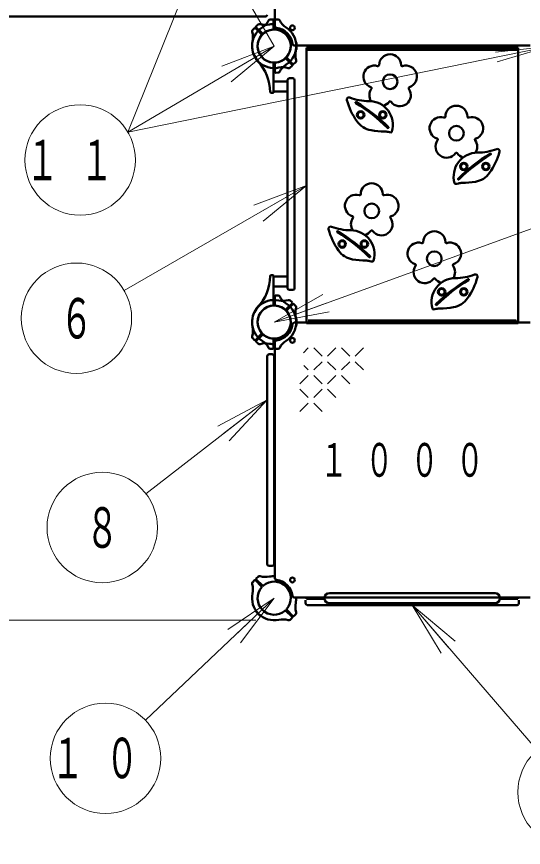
# Model space of a CAD drawing. Units: millimetres on the paper, scale 1:50. Extents: x -525 to 0, y -594 to 257.
# Drawn here: x -230.59 to -203.06, y 101.75 to 146.9 of the extents above; entities that cross this region are included whole.
import ezdxf
from ezdxf.enums import TextEntityAlignment as Align

# ---------------------------------------------------------------- set-up
doc = ezdxf.new("R2010")
doc.units = ezdxf.units.MM
doc.linetypes.add('USER3', pattern=[8, 3, -1, 1, -1, 1, -1])
doc.layers.add('LY_1', color=140, linetype='Continuous', lineweight=50)
doc.styles.add('ＭＳ ゴシック', font='')
doc.styles.get('ＭＳ ゴシック').set_extended_font_data('MS Gothic')

msp = doc.modelspace()

# ---------------------------------------------------------------- linework, layer by layer
at = {"layer": 'LY_1', "color": 7, "linetype": 'USER3', "lineweight": 13}
msp.add_line((-216.598, 145.296), (-233.242, 174.123), dxfattribs=at)
at = {"layer": 'LY_1', "color": 7, "lineweight": 13}
for p, q in [((-216.598, 160.296), (-224.552, 140.622)), ((-201.598, 145.296), (-224.552, 140.622)), ((-216.598, 145.296), (-224.552, 140.622)), ((-219.438, 144.207), (-216.598, 145.296)), ((-216.598, 145.296), (-219.185, 143.776)), ((-216.598, 145.296), (-218.931, 143.345)), ((-201.598, 145.296), (-204.579, 144.956)), ((-201.598, 145.296), (-204.475, 144.443)), ((-214.848, 137.719), (-224.743, 132.007)), ((-217.696, 136.652), (-214.848, 137.719)), ((-214.848, 137.719), (-217.446, 136.219)), ((-214.848, 137.719), (-217.196, 135.786)), ((-216.598, 130.296), (-197.549, 137.211)), ((-216.598, 130.296), (-213.949, 131.79)), ((-216.598, 130.296), (-213.778, 131.32)), ((-213.608, 130.85), (-216.598, 130.296)), ((-215.013, 128.627), (-214.746, 128.894)), ((-213.996, 128.444), (-214.446, 128.894)), ((-213.696, 128.444), (-213.246, 128.894)), ((-212.496, 128.444), (-212.946, 128.894)), ((-212.196, 128.444), (-211.746, 128.894)), ((-214.746, 127.694), (-214.986, 127.933)), ((-214.446, 127.694), (-213.996, 128.144)), ((-213.246, 127.694), (-213.696, 128.144)), ((-212.946, 127.694), (-212.496, 128.144)), ((-211.746, 127.694), (-212.196, 128.144)), ((-215.196, 126.944), (-214.746, 127.394)), ((-213.996, 126.944), (-214.446, 127.394)), ((-213.696, 126.944), (-213.246, 127.394)), ((-212.496, 126.944), (-212.946, 127.394)), ((-214.746, 126.194), (-215.196, 126.644)), ((-214.446, 126.194), (-213.996, 126.644)), ((-213.246, 126.194), (-213.696, 126.644)), ((-216.978, 126.079), (-223.568, 120.972)), ((-219.656, 124.637), (-216.978, 126.079)), ((-216.978, 126.079), (-219.349, 124.241)), ((-216.978, 126.079), (-219.043, 123.846)), ((-215.196, 125.444), (-214.746, 125.894)), ((-213.996, 125.444), (-214.446, 125.894)), ((-216.598, 115.296), (-223.586, 108.66)), ((-219.118, 113.593), (-216.598, 115.296)), ((-216.598, 115.296), (-218.774, 113.23)), ((-216.598, 115.296), (-218.429, 112.867)), ((-207.521, 112.315), (-209.098, 114.916)), ((-209.098, 114.916), (-206.763, 112.968)), ((-209.098, 114.916), (-207.142, 112.642)), ((-209.098, 114.916), (-202.314, 107.029)), ((-217.598, 114.096), (-325.978, 114.096))]:
    msp.add_line(p, q, dxfattribs=at)
at = {"layer": 'LY_1'}
for p, q in [((-216.568, 152.796), (-216.568, 146.388)), ((-274.578, 146.896), (-217.078, 146.896)), ((-216.67, 146.744), (-216.815, 146.739)), ((-216.527, 146.744), (-216.37, 146.739)), ((-217.673, 146.27), (-217.78, 146.155)), ((-217.282, 145.938), (-217.615, 146.271)), ((-217.24, 145.98), (-217.573, 146.313)), ((-217.572, 146.371), (-217.457, 146.478)), ((-216.628, 146.233), (-216.628, 146.704)), ((-216.568, 146.233), (-216.568, 146.704)), ((-215.415, 145.496), (-215.412, 145.496)), ((-209.098, 145.326), (-215.506, 145.326)), ((-215.415, 145.096), (-215.412, 145.096)), ((-214.848, 145.191), (-214.848, 130.247)), ((-209.098, 145.191), (-214.848, 145.191)), ((-209.098, 145.098), (-214.848, 145.098)), ((-209.098, 145.296), (-214.748, 145.296)), ((-214.748, 145.296), (-214.748, 145.206)), ((-209.098, 145.206), (-214.748, 145.206)), ((-209.098, 145.326), (-202.691, 145.326)), ((-209.098, 145.296), (-203.448, 145.296)), ((-209.098, 145.206), (-203.448, 145.206)), ((-209.098, 145.191), (-203.348, 145.191)), ((-209.098, 145.098), (-203.348, 145.098)), ((-203.448, 145.296), (-203.448, 145.206)), ((-203.348, 145.191), (-203.348, 130.247)), ((-217.576, 144.601), (-217.579, 144.598)), ((-215.957, 144.612), (-215.623, 144.279)), ((-215.914, 144.654), (-215.581, 144.321)), ((-217.293, 144.318), (-217.296, 144.316)), ((-216.628, 144.358), (-216.628, 142.787)), ((-216.568, 144.358), (-216.568, 143.887)), ((-215.624, 144.221), (-215.731, 144.122)), ((-215.523, 144.322), (-215.424, 144.429)), ((-216.527, 143.847), (-216.381, 143.852)), ((-216.628, 143.368), (-215.868, 143.368)), ((-215.868, 143.446), (-215.868, 132.146)), ((-215.588, 143.546), (-215.768, 143.546)), ((-215.488, 143.446), (-215.488, 132.146)), ((-216.67, 142.747), (-216.775, 142.753)), ((-216.628, 142.824), (-215.868, 142.824)), ((-216.67, 132.845), (-216.775, 132.839)), ((-216.628, 131.233), (-216.628, 132.805)), ((-216.628, 132.768), (-215.868, 132.768)), ((-216.628, 132.224), (-215.868, 132.224)), ((-215.588, 132.046), (-215.768, 132.046)), ((-216.568, 131.233), (-216.568, 131.704)), ((-216.527, 131.744), (-216.381, 131.739)), ((-215.624, 131.371), (-215.731, 131.47)), ((-217.576, 130.991), (-217.579, 130.993)), ((-217.293, 131.274), (-217.296, 131.276)), ((-215.957, 130.98), (-215.623, 131.313)), ((-215.914, 130.938), (-215.581, 131.271)), ((-215.523, 131.27), (-215.424, 131.163)), ((-215.415, 130.496), (-215.412, 130.496)), ((-209.098, 130.266), (-215.506, 130.266)), ((-215.415, 130.096), (-215.412, 130.096)), ((-214.848, 130.386), (-214.848, 130.296)), ((-209.098, 130.247), (-214.848, 130.247)), ((-209.098, 130.386), (-214.748, 130.386)), ((-209.098, 130.296), (-214.748, 130.296)), ((-209.098, 130.386), (-203.448, 130.386)), ((-209.098, 130.296), (-203.448, 130.296)), ((-209.098, 130.266), (-202.691, 130.266)), ((-209.098, 130.247), (-203.348, 130.247)), ((-203.448, 130.296), (-203.448, 130.386)), ((-203.348, 130.386), (-203.348, 130.296)), ((-217.282, 129.654), (-217.615, 129.321)), ((-217.24, 129.612), (-217.573, 129.279)), ((-217.673, 129.322), (-217.78, 129.437)), ((-217.572, 129.221), (-217.457, 129.114)), ((-216.628, 129.358), (-216.628, 128.887)), ((-216.568, 129.358), (-216.568, 128.887)), ((-216.568, 122.796), (-216.568, 129.204)), ((-216.67, 128.847), (-216.815, 128.852)), ((-216.527, 128.847), (-216.37, 128.853)), ((-216.978, 117.146), (-216.978, 128.446)), ((-216.878, 128.546), (-216.698, 128.546)), ((-216.598, 117.146), (-216.598, 128.446)), ((-216.568, 122.796), (-216.568, 116.388)), ((-216.878, 117.046), (-216.698, 117.046)), ((-217.572, 116.371), (-217.457, 116.478)), ((-217.673, 116.27), (-217.78, 116.155)), ((-217.282, 115.938), (-217.615, 116.271)), ((-217.24, 115.98), (-217.573, 116.313)), ((-213.598, 115.568), (-209.098, 115.568)), ((-204.598, 115.568), (-209.098, 115.568)), ((-209.098, 115.326), (-215.506, 115.326)), ((-214.898, 115.016), (-214.898, 115.196)), ((-214.838, 115.264), (-214.838, 115.328)), ((-214.838, 115.328), (-213.868, 115.328)), ((-214.838, 115.264), (-213.868, 115.264)), ((-209.098, 115.326), (-202.691, 115.326)), ((-203.358, 115.328), (-204.328, 115.328)), ((-203.358, 115.264), (-204.328, 115.264)), ((-203.358, 115.264), (-203.358, 115.328)), ((-203.298, 115.016), (-203.298, 115.196)), ((-209.098, 114.916), (-214.798, 114.916)), ((-213.598, 115.024), (-209.098, 115.024)), ((-204.598, 115.024), (-209.098, 115.024)), ((-209.098, 114.916), (-203.398, 114.916)), ((-217.576, 114.601), (-217.579, 114.598)), ((-217.293, 114.318), (-217.296, 114.316)), ((-215.957, 114.612), (-215.623, 114.279)), ((-215.914, 114.654), (-215.581, 114.321)), ((-215.624, 114.221), (-215.731, 114.122)), ((-215.523, 114.322), (-215.424, 114.429))]:
    msp.add_line(p, q, dxfattribs=at)
for centre, radius in [((-215.608, 146.286), 0.13), ((-210.298, 143.356), 0.4), ((-211.898, 141.556), 0.2), ((-210.698, 141.556), 0.2), ((-211.898, 141.556), 0.16), ((-210.698, 141.556), 0.16), ((-206.698, 140.556), 0.4), ((-206.298, 138.756), 0.2), ((-206.298, 138.756), 0.16), ((-205.098, 138.756), 0.2), ((-205.098, 138.756), 0.16), ((-211.298, 136.338), 0.4), ((-212.898, 134.538), 0.2), ((-212.898, 134.538), 0.16), ((-211.698, 134.538), 0.2), ((-211.698, 134.538), 0.16), ((-207.898, 133.738), 0.4), ((-207.498, 131.938), 0.2), ((-207.498, 131.938), 0.16), ((-206.298, 131.938), 0.2), ((-206.298, 131.938), 0.16), ((-215.608, 129.306), 0.13), ((-215.608, 116.286), 0.13)]:
    msp.add_circle(centre, radius, dxfattribs=at)
at = {"layer": 'LY_1', "color": 7, "lineweight": 13}
for centre in [(-227.138, 139.103), (-227.341, 130.507), (-225.939, 119.134), (-225.762, 106.594), (-200.358, 104.754)]:
    msp.add_circle(centre, 3, dxfattribs=at)
at = {"layer": 'LY_1'}
for centre, radius, start, end in [((-217.078, 146.996), 0.1, 270, 0), ((-216.812, 146.639), 0.1, 92, 152.5412), ((-216.812, 146.639), 0.1, 92, 152.5412), ((-216.668, 146.704), 0.04, 360, 92), ((-216.528, 146.704), 0.04, 88, 180), ((-216.385, 146.639), 0.1, 27.4588, 88), ((-216.598, 145.296), 1.2, 122.7272, 180), ((-217.644, 146.242), 0.04, 45, 137), ((-217.545, 146.341), 0.04, 133, 225), ((-217.397, 146.397), 0.1, 72.4588, 133), ((-217.066, 147.446), 1, 252.4588, 282.2728), ((-217.788, 147.147), 1, 302.7272, 332.5412), ((-216.598, 145.296), 1.2, 88.5675, 102.2728), ((-216.468, 146.388), 0.1, 180, 263.2128), ((-216.598, 145.296), 1, 6.7872, 83.2128), ((-215.409, 147.147), 1, 207.4588, 237.2728), ((-216.598, 145.296), 1.2, 360, 57.2728), ((-217.699, 146.095), 0.1, 137, 197.5412), ((-218.748, 145.764), 1, 347.7272, 17.5412), ((-216.598, 145.296), 0.9, 94.2707, 180), ((-216.598, 145.296), 0.9, 139.2707, 225), ((-217.311, 145.909), 0.04, 319.2707, 45), ((-217.212, 146.008), 0.04, 225, 310.7293), ((-216.598, 145.296), 0.9, 45, 130.7293), ((-216.668, 146.233), 0.04, 274.2707, 360), ((-216.528, 146.233), 0.04, 180, 265.7293), ((-216.598, 145.296), 0.9, 360, 85.7293), ((-216.598, 145.296), 0.9, 319.2707, 45), ((-216.598, 145.296), 1.2, 167.7272, 225), ((-215.506, 145.426), 0.1, 186.7872, 270), ((-215.412, 145.476), 0.02, 8.6269, 90), ((-216.598, 145.296), 1.22, 360, 8.6269), ((-216.598, 145.296), 1.2, 180, 222.2172), ((-216.598, 145.296), 0.9, 180, 265.7293), ((-216.598, 145.296), 0.9, 274.2707, 360), ((-216.598, 145.296), 1.2, 302.7272, 360), ((-214.449, 144.828), 1, 167.7272, 197.5412), ((-216.598, 145.296), 1.2, 347.7272, 1.4325), ((-215.412, 145.116), 0.02, 270, 351.3731), ((-216.598, 145.296), 1.22, 351.3731, 360), ((-217.564, 144.584), 0.02, 135, 216.3731), ((-216.598, 145.296), 1.22, 216.3731, 225), ((-219.413, 142.742), 2.6, 1.0841, 42.2172), ((-216.598, 145.296), 0.9, 225, 310.7293), ((-215.985, 144.584), 0.04, 45, 130.7293), ((-215.886, 144.683), 0.04, 139.2707, 225), ((-215.497, 144.497), 0.1, 317, 17.5412), ((-210.298, 144.256), 0.6, 0.724, 179.276), ((-216.598, 145.296), 1.22, 225, 233.6269), ((-216.598, 145.296), 1.2, 225, 282.2728), ((-217.31, 144.33), 0.02, 233.6269, 315), ((-216.668, 144.358), 0.04, 360, 85.7293), ((-216.528, 144.358), 0.04, 94.2707, 180), ((-216.131, 143.146), 1, 72.4588, 102.2728), ((-215.409, 143.445), 1, 122.7272, 152.5412), ((-215.799, 144.195), 0.1, 252.4588, 313), ((-215.652, 144.25), 0.04, 313, 45), ((-215.553, 144.349), 0.04, 225, 317), ((-211.154, 143.634), 0.6, 72.724, 251.276), ((-210.958, 144.264), 0.06, 252.724, 359.276), ((-209.638, 144.264), 0.06, 180.724, 287.276), ((-209.442, 143.634), 0.6, 288.724, 107.276), ((-216.528, 143.887), 0.04, 180, 272), ((-216.385, 143.952), 0.1, 272, 332.5412), ((-215.768, 143.446), 0.1, 90, 180), ((-215.588, 143.446), 0.1, 360, 90), ((-216.773, 142.792), 0.04, 181.0841, 267), ((-216.668, 142.787), 0.04, 267, 360), ((-210.827, 142.628), 0.6, 144.724, 213.0543), ((-211.366, 143.009), 0.06, 324.724, 71.276), ((-209.769, 142.628), 0.6, 216.724, 35.276), ((-209.23, 143.009), 0.06, 108.724, 215.276), ((-212.531, 142.388), 0.117, 69.3635, 194.9842), ((-209.167, 143.289), 3.6, 194.9842, 215.2836), ((-211.432, 145.306), 3, 249.3635, 269.7848), ((-212.145, 142.225), 0.03, 58.2576, 238.2576), ((-217.406, 133.721), 9.97, 45.6146, 58.2576), ((-217.406, 133.721), 10.03, 45.6146, 58.2576), ((-211.448, 141.006), 1.3, 344.1244, 89.7848), ((-210.827, 142.628), 0.6, 285.0436, 323.276), ((-210.298, 142.233), 0.06, 36.724, 143.276), ((-206.698, 141.456), 0.6, 0.724, 179.276), ((-207.554, 140.834), 0.6, 72.724, 251.276), ((-207.358, 141.464), 0.06, 252.724, 359.276), ((-206.038, 141.464), 0.06, 180.724, 287.276), ((-205.842, 140.834), 0.6, 288.724, 107.276), ((-211.126, 141.903), 1.2, 215.2836, 259.876), ((-210.411, 140.867), 0.03, 225.6146, 45.6146), ((-210.634, 144.659), 4, 259.876, 270.4102), ((-210.601, 140.059), 0.6, 71.2258, 90.4102), ((-210.279, 141.006), 0.4, 251.2258, 273.9289), ((-210.256, 140.667), 0.06, 273.9289, 344.1244), ((-207.227, 139.828), 0.6, 144.724, 323.276), ((-207.766, 140.209), 0.06, 324.724, 71.276), ((-205.63, 140.209), 0.06, 108.724, 215.276), ((-206.169, 139.828), 0.6, 326.9457, 35.276), ((-205.548, 138.206), 1.3, 90.2152, 195.8756), ((-206.698, 139.433), 0.06, 36.724, 143.276), ((-205.564, 142.506), 3, 270.2152, 290.6365), ((-207.83, 140.489), 3.6, 324.7164, 345.0158), ((-204.466, 139.588), 0.117, 345.0158, 110.6365), ((-206.169, 139.828), 0.6, 216.724, 254.9564), ((-199.591, 130.921), 10.03, 121.7424, 134.3854), ((-199.591, 130.921), 9.97, 121.7424, 134.3854), ((-204.852, 139.425), 0.03, 301.7424, 121.7424), ((-205.871, 139.103), 1.2, 280.124, 324.7164), ((-211.298, 137.238), 0.6, 0.724, 179.276), ((-206.741, 137.867), 0.06, 195.8756, 266.0711), ((-206.718, 138.206), 0.4, 266.0711, 288.7742), ((-206.586, 138.067), 0.03, 134.3854, 314.3854), ((-206.396, 137.259), 0.6, 89.5898, 108.7742), ((-206.363, 141.859), 4, 269.5898, 280.124), ((-211.958, 137.246), 0.06, 252.724, 359.276), ((-210.638, 137.246), 0.06, 180.724, 287.276), ((-212.154, 136.616), 0.6, 72.724, 251.276), ((-210.442, 136.616), 0.6, 288.724, 107.276), ((-211.827, 135.61), 0.6, 144.724, 213.0543), ((-212.366, 135.991), 0.06, 324.724, 71.276), ((-210.769, 135.61), 0.6, 216.724, 35.276), ((-210.23, 135.991), 0.06, 108.724, 215.276), ((-213.531, 135.37), 0.117, 69.3635, 194.9842), ((-212.432, 138.288), 3, 249.3635, 269.7848), ((-210.167, 136.271), 3.6, 194.9842, 215.2836), ((-213.145, 135.207), 0.03, 58.2576, 238.2576), ((-218.406, 126.703), 9.97, 45.6146, 58.2576), ((-218.406, 126.703), 10.03, 45.6146, 58.2576), ((-212.448, 133.988), 1.3, 344.1244, 89.7848), ((-211.827, 135.61), 0.6, 285.0436, 323.276), ((-211.298, 135.215), 0.06, 36.724, 143.276), ((-207.898, 134.638), 0.6, 0.724, 179.276), ((-208.754, 134.016), 0.6, 72.724, 251.276), ((-208.558, 134.646), 0.06, 252.724, 359.276), ((-207.238, 134.646), 0.06, 180.724, 287.276), ((-207.042, 134.016), 0.6, 288.724, 107.276), ((-212.126, 134.885), 1.2, 215.2836, 259.876), ((-211.634, 137.641), 4, 259.876, 270.4102), ((-211.601, 133.041), 0.6, 71.2258, 90.4102), ((-211.411, 133.849), 0.03, 225.6146, 45.6146), ((-211.256, 133.649), 0.06, 273.9289, 344.1244), ((-211.279, 133.988), 0.4, 251.2258, 273.9289), ((-208.427, 133.01), 0.6, 144.724, 323.276), ((-208.966, 133.391), 0.06, 324.724, 71.276), ((-206.83, 133.391), 0.06, 108.724, 215.276), ((-207.369, 133.01), 0.6, 326.9457, 35.276), ((-219.413, 132.849), 2.6, 317.7828, 358.9158), ((-216.773, 132.799), 0.04, 93, 178.9158), ((-216.668, 132.805), 0.04, 360, 93), ((-206.764, 135.688), 3, 270.2152, 290.6365), ((-209.03, 133.671), 3.6, 324.7164, 345.0158), ((-205.666, 132.77), 0.117, 345.0158, 110.6365), ((-206.748, 131.388), 1.3, 90.2152, 195.8756), ((-207.898, 132.615), 0.06, 36.724, 143.276), ((-207.369, 133.01), 0.6, 216.724, 254.9564), ((-200.791, 124.103), 10.03, 121.7424, 134.3854), ((-200.791, 124.103), 9.97, 121.7424, 134.3854), ((-206.052, 132.607), 0.03, 301.7424, 121.7424), ((-215.768, 132.146), 0.1, 180, 270), ((-215.588, 132.146), 0.1, 270, 360), ((-216.598, 130.296), 1.2, 77.7272, 135), ((-216.528, 131.704), 0.04, 88, 180), ((-216.385, 131.639), 0.1, 27.4588, 88), ((-216.131, 132.446), 1, 257.7272, 287.5412), ((-215.409, 132.147), 1, 207.4588, 237.2728), ((-215.799, 131.397), 0.1, 47, 107.5412), ((-215.652, 131.341), 0.04, 315, 47), ((-207.071, 132.285), 1.2, 280.124, 324.7164), ((-216.598, 130.296), 1.2, 135, 192.2728), ((-216.598, 130.296), 1.2, 137.7828, 180), ((-217.564, 131.008), 0.02, 143.6269, 225), ((-216.598, 130.296), 1.22, 135, 143.6269), ((-216.598, 130.296), 0.9, 94.2707, 180), ((-216.598, 130.296), 0.9, 135, 220.7293), ((-216.598, 130.296), 1.22, 126.3731, 135), ((-217.31, 131.262), 0.02, 45, 126.3731), ((-216.598, 130.296), 0.9, 49.2707, 135), ((-216.668, 131.233), 0.04, 274.2707, 360), ((-216.528, 131.233), 0.04, 180, 265.7293), ((-216.598, 130.296), 0.9, 360, 85.7293), ((-215.985, 131.008), 0.04, 229.2707, 315), ((-216.598, 130.296), 1.2, 360, 57.2728), ((-215.886, 130.909), 0.04, 135, 220.7293), ((-215.553, 131.242), 0.04, 43, 135), ((-214.449, 130.764), 1, 162.4588, 192.2728), ((-215.497, 131.095), 0.1, 342.4588, 43), ((-207.941, 131.049), 0.06, 195.8756, 266.0711), ((-207.918, 131.388), 0.4, 266.0711, 288.7742), ((-207.786, 131.249), 0.03, 134.3854, 314.3854), ((-207.596, 130.441), 0.6, 89.5898, 108.7742), ((-207.563, 135.041), 4, 269.5898, 280.124), ((-216.598, 130.296), 0.9, 315, 40.7293), ((-216.598, 130.296), 1.2, 358.5675, 12.2728), ((-215.412, 130.476), 0.02, 8.6269, 90), ((-216.598, 130.296), 1.22, 360, 8.6269), ((-216.598, 130.296), 1.2, 180, 237.2728), ((-218.748, 129.828), 1, 342.4588, 12.2728), ((-216.598, 130.296), 0.9, 180, 265.7293), ((-216.598, 130.296), 0.9, 274.2707, 360), ((-216.598, 130.296), 1, 276.7872, 353.2128), ((-216.598, 130.296), 1.2, 302.7272, 360), ((-215.506, 130.166), 0.1, 90, 173.2128), ((-215.412, 130.116), 0.02, 270, 351.3731), ((-216.598, 130.296), 1.22, 351.3731, 360), ((-217.311, 129.683), 0.04, 315, 40.7293), ((-217.212, 129.584), 0.04, 49.2707, 135), ((-216.598, 130.296), 0.9, 229.2707, 315), ((-217.699, 129.497), 0.1, 162.4588, 223), ((-217.644, 129.349), 0.04, 223, 315), ((-217.545, 129.25), 0.04, 135, 227), ((-217.397, 129.195), 0.1, 227, 287.5412), ((-217.066, 128.146), 1, 77.7272, 107.5412), ((-217.788, 128.445), 1, 27.4588, 57.2728), ((-216.598, 130.296), 1.2, 257.7272, 271.4325), ((-216.668, 129.358), 0.04, 360, 85.7293), ((-216.528, 129.358), 0.04, 94.2707, 180), ((-216.468, 129.204), 0.1, 96.7872, 180), ((-215.409, 128.445), 1, 122.7272, 152.5412), ((-216.812, 128.952), 0.1, 207.4588, 268), ((-216.812, 128.952), 0.1, 207.4588, 268), ((-216.668, 128.887), 0.04, 268, 360), ((-216.528, 128.887), 0.04, 180, 272), ((-216.385, 128.952), 0.1, 272, 332.5412), ((-216.878, 128.446), 0.1, 90, 180), ((-216.698, 128.446), 0.1, 0, 90), ((-216.878, 117.146), 0.1, 180, 270), ((-216.698, 117.146), 0.1, 270, 0), ((-217.397, 116.397), 0.1, 72.4588, 133), ((-217.066, 117.446), 1, 252.4588, 282.2728), ((-216.598, 115.296), 1.2, 88.5675, 102.2728), ((-217.699, 116.095), 0.1, 137, 197.5412), ((-218.748, 115.764), 1, 347.7272, 17.5412), ((-217.644, 116.242), 0.04, 45, 137), ((-217.545, 116.341), 0.04, 133, 225), ((-216.598, 115.296), 0.9, 45, 130.7293), ((-216.468, 116.388), 0.1, 180, 263.2128), ((-216.598, 115.296), 1, 6.7872, 83.2128), ((-216.598, 115.296), 0.9, 139.2707, 225), ((-217.311, 115.909), 0.04, 319.2707, 45), ((-217.212, 116.008), 0.04, 225, 310.7293), ((-216.598, 115.296), 0.9, 319.2707, 45), ((-213.598, 115.296), 0.272, 90, 270), ((-204.598, 115.296), 0.272, 270, 90), ((-216.598, 115.296), 1.2, 167.7272, 225), ((-215.506, 115.426), 0.1, 186.7872, 270), ((-216.598, 115.296), 1.2, 347.7272, 1.4325), ((-215.886, 114.683), 0.04, 139.2707, 225), ((-214.449, 114.828), 1, 167.7272, 197.5412), ((-214.798, 115.016), 0.1, 180, 270), ((-203.398, 115.016), 0.1, 270, 0), ((-217.564, 114.584), 0.02, 135, 216.3731), ((-216.598, 115.296), 1.22, 216.3731, 225), ((-216.598, 115.296), 1.22, 225, 233.6269), ((-216.598, 115.296), 1.2, 225, 282.2728), ((-217.31, 114.33), 0.02, 233.6269, 315), ((-216.598, 115.296), 0.9, 225, 310.7293), ((-215.985, 114.584), 0.04, 45, 130.7293), ((-215.652, 114.25), 0.04, 313, 45), ((-215.553, 114.349), 0.04, 225, 317), ((-215.497, 114.497), 0.1, 317, 17.5412), ((-216.131, 113.146), 1, 72.4588, 102.2728), ((-215.799, 114.195), 0.1, 252.4588, 313)]:
    msp.add_arc(centre, radius, start, end, dxfattribs=at)

# ---------------------------------------------------------------- texts
at = {"layer": 'LY_1', "color": 7, "style": 'ＭＳ ゴシック', "width": 0.6}
for s, p in [('６', (-227.341, 130.507)), ('８', (-225.939, 119.134))]:
    msp.add_text(s, height=2.199, dxfattribs=at).set_placement(p, align=Align.MIDDLE_CENTER)
at = {"layer": 'LY_1', "color": 7, "style": 'ＭＳ ゴシック'}
for s, insert, char_height, attachment_point in [('\\T1.64;\\W0.6;１１', (-227.138, 139.103), 2.199, 5), ('\\T1.64;\\W0.6;１０００', (-214.098, 122.796), 1.833, 4), ('\\T1.64;\\W0.6;１０', (-225.762, 106.594), 2.199, 5)]:
    msp.add_mtext(s, dxfattribs=dict(at, insert=insert, char_height=char_height, attachment_point=attachment_point))

doc.saveas('drawing.dxf')
